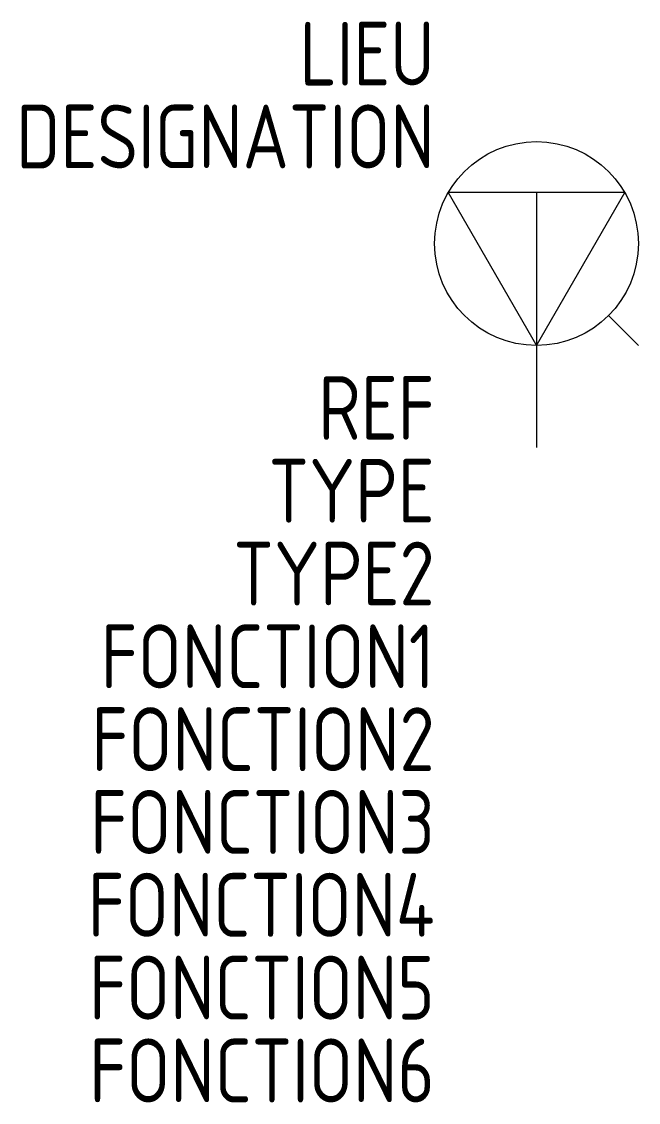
# Model space of a CAD drawing. Header units: millimetres. Extents: x -20.2 to 4, y -25.7 to 16.7.
import ezdxf
from ezdxf.enums import TextEntityAlignment as Align

# ---------------------------------------------------------------- set-up
doc = ezdxf.new("R2010")
doc.units = ezdxf.units.MM
for name, color, linetype in [('ELEC_FIL', 3, 'Continuous'), ('SYMB_TXT_NOM', 3, 'Continuous'), ('SYMBOLE', 3, 'Continuous')]:
    doc.layers.add(name, color=color, linetype=linetype)
doc.styles.add('NET2_5', font='isocp.shx', dxfattribs={"width": 0.9, "height": 2.5})

msp = doc.modelspace()

# ---------------------------------------------------------------- linework, layer by layer
at = {"layer": 'ELEC_FIL'}
for p, q in [((0, 10), (0, 0)), ((2.828, 5.172), (4, 4))]:
    msp.add_line(p, q, dxfattribs=at)
msp.add_lwpolyline([(0, 4), (3.464, 10), (-3.464, 10)], close=True, dxfattribs=at)
at = {"layer": 'SYMBOLE'}
msp.add_circle((0, 8), 4, dxfattribs=at)

# ---------------------------------------------------------------- texts
at = {"layer": 'SYMB_TXT_NOM', "style": 'NET2_5', "width": 0.9, "flags": 8}
for tag, p in [('LIEU', (-4, 14.2)), ('DESIGNATION', (-4, 10.95)), ('REF', (-4, 0.3)), ('TYPE', (-4, -2.95)), ('TYPE2', (-4, -6.2)), ('FONCTION1', (-4, -9.45)), ('FONCTION2', (-4, -12.7)), ('FONCTION3', (-4, -15.95)), ('FONCTION4', (-4, -19.2)), ('FONCTION5', (-4, -22.45)), ('FONCTION6', (-4, -25.7))]:
    msp.add_attdef(tag, text='', height=2.5, dxfattribs=at).set_placement(p, align=Align.RIGHT)

doc.saveas('drawing.dxf')
